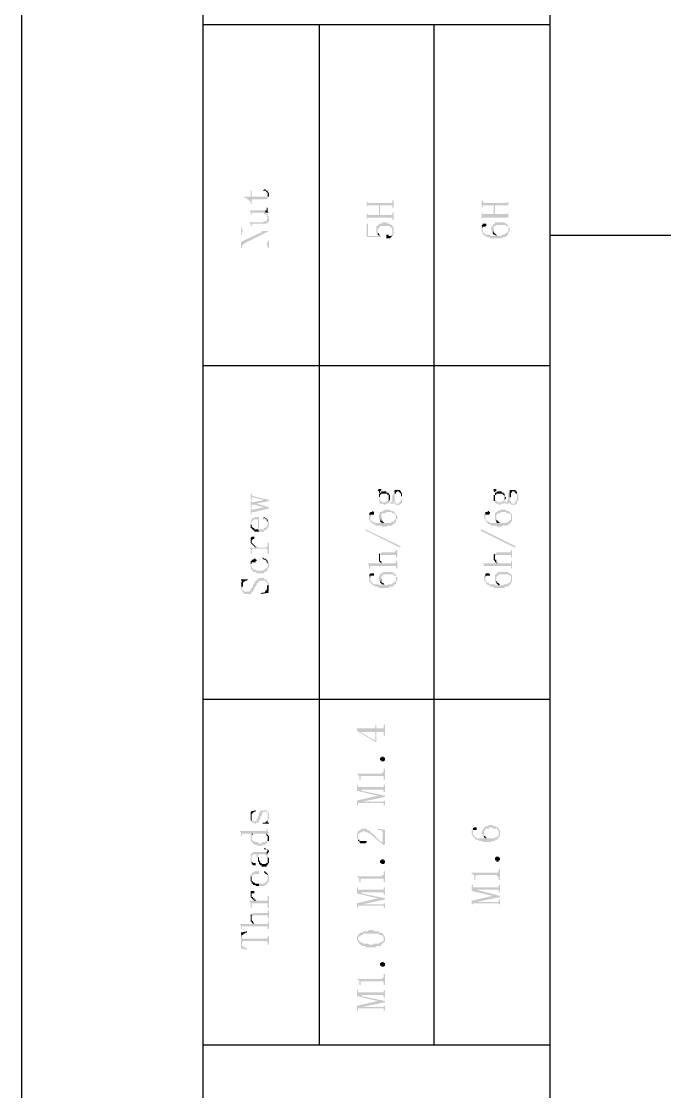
# Model space of a CAD drawing. Header units: inches. Extents: x 3613 to 8393, y -2205 to -794.
# Drawn here: x 6219.93 to 6243.69, y -1379.41 to -1339.89 of the extents above; entities that cross this region are included whole.
import ezdxf

# ---------------------------------------------------------------- set-up
doc = ezdxf.new("R2010")
doc.units = ezdxf.units.IN
doc.header["$MEASUREMENT"] = 0

msp = doc.modelspace()

# ---------------------------------------------------------------- hatches: boundary and pattern name
at = {"transparency": 33554559}
for points in [[(6228.173, -1346.37), (6228.173, -1346.415), (6228.264, -1346.415), (6228.264, -1346.46), (6228.309, -1346.46), (6228.354, -1346.506), (6228.354, -1346.506), (6228.399, -1346.551), (6228.399, -1346.641), (6228.444, -1346.641), (6228.444, -1346.46), (6228.986, -1346.46), (6229.031, -1346.415), (6229.031, -1346.28), (6229.031, -1346.325), (6229.031, -1346.325), (6228.986, -1346.37), (6228.444, -1346.37), (6228.444, -1346.144), (6228.399, -1346.144), (6228.399, -1346.37)], [(6228.85, -1346.144), (6228.941, -1346.144), (6228.986, -1346.19), (6228.986, -1346.19), (6229.031, -1346.235), (6229.031, -1346.415), (6229.031, -1346.37), (6229.076, -1346.37), (6229.076, -1346.28), (6229.076, -1346.235), (6229.031, -1346.19), (6229.031, -1346.144), (6228.986, -1346.144), (6228.941, -1346.099), (6228.896, -1346.099)], [(6228.941, -1346.867), (6228.941, -1346.957), (6229.076, -1346.957), (6229.031, -1346.912), (6229.031, -1346.867), (6229.031, -1346.776), (6228.986, -1346.776), (6228.986, -1346.821), (6228.986, -1346.867), (6228.986, -1346.867)], [(6232.687, -1346.506), (6232.687, -1346.776), (6232.687, -1346.731), (6232.687, -1346.731), (6232.732, -1346.686), (6233.138, -1346.686), (6233.138, -1347.047), (6233.183, -1346.686), (6233.634, -1346.686), (6233.634, -1346.731), (6233.634, -1346.776), (6233.68, -1346.776), (6233.68, -1346.506), (6233.634, -1346.506), (6233.634, -1346.551), (6233.634, -1346.596), (6232.732, -1346.596), (6232.687, -1346.551)], [(6232.687, -1346.957), (6232.687, -1347.228), (6232.687, -1347.183), (6232.687, -1347.183), (6232.732, -1347.137), (6233.634, -1347.137), (6233.634, -1347.228), (6233.68, -1347.228), (6233.68, -1346.957), (6233.634, -1346.957), (6233.634, -1347.002), (6233.634, -1347.047), (6233.183, -1347.047), (6233.183, -1346.686), (6233.138, -1347.047), (6232.732, -1347.047), (6232.732, -1347.002), (6232.687, -1347.002), (6232.687, -1346.957)], [(6236.929, -1346.506), (6236.929, -1346.776), (6236.974, -1346.776), (6236.974, -1346.686), (6237.38, -1346.686), (6237.38, -1347.002), (6237.426, -1346.686), (6237.922, -1346.686), (6237.922, -1346.776), (6237.922, -1346.506), (6237.922, -1346.551), (6237.877, -1346.551), (6237.877, -1346.596), (6237.019, -1346.596), (6236.974, -1346.551), (6236.974, -1346.506), (6236.974, -1346.506)], [(6236.929, -1346.957), (6236.929, -1347.183), (6236.974, -1347.183), (6236.974, -1347.137), (6237.922, -1347.137), (6237.922, -1347.183), (6237.922, -1346.957), (6237.922, -1346.957), (6237.877, -1347.002), (6237.426, -1347.002), (6237.426, -1346.686), (6237.38, -1347.002), (6236.974, -1347.002), (6236.974, -1346.957), (6236.974, -1346.957)], [(6228.354, -1346.867), (6228.354, -1346.912), (6228.399, -1346.912), (6228.399, -1346.957), (6228.399, -1347.047), (6228.444, -1347.047), (6228.444, -1347.002), (6228.444, -1346.957), (6228.896, -1346.957), (6228.896, -1347.002), (6228.941, -1347.002), (6228.986, -1347.047), (6228.986, -1347.092), (6228.986, -1347.092), (6229.031, -1347.137), (6229.031, -1347.183), (6229.031, -1347.002), (6228.986, -1347.002), (6228.941, -1346.957), (6228.941, -1346.867)], [(6228.354, -1347.318), (6228.354, -1347.318), (6228.399, -1347.363), (6228.399, -1347.408), (6228.399, -1347.453), (6228.444, -1347.453), (6228.444, -1347.408), (6228.444, -1347.408), (6228.489, -1347.363), (6228.986, -1347.363), (6229.031, -1347.318), (6229.031, -1347.318), (6229.076, -1347.273), (6229.076, -1347.183), (6229.076, -1347.092), (6229.031, -1347.092), (6229.031, -1347.047), (6229.031, -1347.002), (6229.031, -1347.183), (6229.031, -1347.183), (6228.986, -1347.228), (6228.986, -1347.273), (6228.896, -1347.273), (6228.85, -1347.318)], [(6228.038, -1347.498), (6228.038, -1347.769), (6228.083, -1347.769), (6228.083, -1347.679), (6228.083, -1347.679), (6228.128, -1347.634), (6228.805, -1347.634), (6228.805, -1347.679), (6229.076, -1347.634), (6228.128, -1347.634), (6228.083, -1347.589), (6228.083, -1347.498)], [(6232.687, -1347.363), (6232.687, -1347.859), (6233.228, -1347.859), (6233.228, -1347.814), (6233.183, -1347.814), (6233.183, -1347.769), (6233.138, -1347.814), (6232.732, -1347.814), (6232.732, -1347.363)], [(6233.048, -1347.589), (6233.048, -1347.634), (6233.048, -1347.724), (6233.048, -1347.724), (6233.093, -1347.769), (6233.093, -1347.589), (6233.093, -1347.544), (6233.138, -1347.544), (6233.138, -1347.498), (6233.183, -1347.498), (6233.183, -1347.453), (6233.544, -1347.453), (6233.544, -1347.498), (6233.589, -1347.498), (6233.634, -1347.544), (6233.634, -1347.589), (6233.634, -1347.769), (6233.68, -1347.769), (6233.68, -1347.679), (6233.68, -1347.589), (6233.68, -1347.498), (6233.68, -1347.498), (6233.634, -1347.453), (6233.634, -1347.408), (6233.589, -1347.408), (6233.544, -1347.363), (6233.454, -1347.363), (6233.409, -1347.318), (6233.273, -1347.318), (6233.228, -1347.363), (6233.138, -1347.363), (6233.138, -1347.408), (6233.093, -1347.408), (6233.093, -1347.453), (6233.048, -1347.453), (6233.048, -1347.544), (6233.048, -1347.544)], [(6236.929, -1347.408), (6236.974, -1347.544), (6236.974, -1347.498), (6236.974, -1347.498), (6237.019, -1347.453), (6237.019, -1347.453), (6237.064, -1347.498), (6237.064, -1347.453), (6237.11, -1347.453), (6237.11, -1347.408), (6237.11, -1347.363), (6236.974, -1347.363), (6236.974, -1347.408)], [(6236.929, -1347.544), (6236.929, -1347.634), (6236.929, -1347.679), (6236.974, -1347.679), (6236.974, -1347.769), (6237.019, -1347.769), (6237.064, -1347.814), (6237.11, -1347.814), (6237.11, -1347.859), (6237.2, -1347.859), (6237.245, -1347.905), (6237.696, -1347.905), (6237.696, -1347.859), (6237.832, -1347.859), (6237.832, -1347.814), (6237.877, -1347.814), (6237.877, -1347.769), (6237.922, -1347.769), (6237.922, -1347.589), (6237.922, -1347.634), (6237.922, -1347.634), (6237.877, -1347.679), (6237.877, -1347.679), (6237.832, -1347.724), (6237.787, -1347.724), (6237.787, -1347.769), (6237.696, -1347.769), (6237.651, -1347.814), (6237.516, -1347.814), (6237.516, -1347.769), (6237.471, -1347.769), (6237.471, -1347.814), (6237.245, -1347.814), (6237.245, -1347.769), (6237.064, -1347.769), (6237.064, -1347.724), (6237.019, -1347.724), (6237.019, -1347.679), (6236.974, -1347.679), (6236.974, -1347.589), (6236.974, -1347.544), (6236.929, -1347.408), (6236.929, -1347.498), (6236.929, -1347.498)], [(6237.29, -1347.589), (6237.29, -1347.634), (6237.29, -1347.634), (6237.335, -1347.679), (6237.335, -1347.724), (6237.335, -1347.724), (6237.38, -1347.589), (6237.38, -1347.544), (6237.38, -1347.453), (6237.471, -1347.453), (6237.471, -1347.408), (6237.832, -1347.408), (6237.832, -1347.453), (6237.877, -1347.453), (6237.922, -1347.498), (6237.922, -1347.544), (6237.922, -1347.724), (6237.922, -1347.679), (6237.967, -1347.634), (6237.967, -1347.589), (6237.967, -1347.498), (6237.922, -1347.498), (6237.922, -1347.453), (6237.922, -1347.453), (6237.877, -1347.408), (6237.877, -1347.363), (6237.832, -1347.363), (6237.787, -1347.318), (6237.426, -1347.318), (6237.426, -1347.363), (6237.38, -1347.363), (6237.335, -1347.408), (6237.335, -1347.453), (6237.29, -1347.498), (6237.29, -1347.544)], [(6237.335, -1347.724), (6237.38, -1347.769), (6237.426, -1347.769), (6237.471, -1347.814), (6237.471, -1347.769), (6237.471, -1347.769), (6237.426, -1347.724), (6237.426, -1347.724), (6237.38, -1347.679), (6237.38, -1347.589), (6237.38, -1347.589)], [(6228.038, -1348.04), (6228.038, -1348.266), (6228.083, -1348.266), (6228.083, -1348.175), (6228.083, -1348.175), (6228.128, -1348.13), (6228.173, -1348.085), (6229.076, -1347.634), (6228.805, -1347.679)], [(6228.128, -1348.13), (6228.986, -1348.13), (6229.031, -1348.175), (6229.031, -1348.266), (6229.076, -1348.266), (6229.076, -1347.995), (6229.031, -1347.995), (6229.031, -1348.085), (6228.986, -1348.085), (6228.986, -1348.13), (6228.173, -1348.13), (6228.173, -1348.085)], [(6233.093, -1347.769), (6233.093, -1347.769), (6233.138, -1347.814), (6233.138, -1347.814), (6233.183, -1347.769), (6233.138, -1347.769), (6233.138, -1347.724), (6233.093, -1347.724), (6233.093, -1347.634), (6233.093, -1347.634)], [(6233.409, -1347.859), (6233.409, -1347.905), (6233.544, -1347.905), (6233.589, -1347.859), (6233.589, -1347.859), (6233.634, -1347.814), (6233.634, -1347.634), (6233.634, -1347.679), (6233.634, -1347.769), (6233.634, -1347.769), (6233.589, -1347.814), (6233.499, -1347.814), (6233.499, -1347.769), (6233.409, -1347.769), (6233.409, -1347.814)], [(6228.399, -1357.337), (6228.399, -1357.563), (6228.444, -1357.563), (6228.444, -1357.518), (6228.444, -1357.473), (6228.489, -1357.473), (6228.896, -1357.563), (6228.896, -1357.563), (6229.076, -1357.608), (6229.076, -1357.563), (6228.489, -1357.428), (6228.489, -1357.428), (6228.444, -1357.382), (6228.444, -1357.337)], [(6233.093, -1357.202), (6233.093, -1357.202), (6233.138, -1357.247), (6233.138, -1357.292), (6233.183, -1357.337), (6233.183, -1357.247), (6233.183, -1357.247), (6233.228, -1357.202), (6233.228, -1357.157), (6233.138, -1357.157)], [(6233.138, -1357.608), (6233.183, -1357.653), (6233.183, -1357.698), (6233.273, -1357.698), (6233.318, -1357.743), (6233.364, -1357.743), (6233.409, -1357.698), (6233.454, -1357.698), (6233.499, -1357.653), (6233.544, -1357.653), (6233.544, -1357.698), (6233.68, -1357.698), (6233.68, -1357.653), (6233.725, -1357.653), (6233.725, -1357.698), (6233.725, -1357.698), (6233.77, -1357.743), (6233.815, -1357.743), (6233.86, -1357.789), (6233.86, -1357.743), (6233.905, -1357.743), (6233.95, -1357.698), (6233.95, -1357.698), (6233.995, -1357.653), (6233.995, -1357.608), (6233.995, -1357.473), (6233.995, -1357.428), (6233.995, -1357.337), (6233.995, -1357.292), (6233.995, -1357.473), (6233.995, -1357.518), (6233.95, -1357.563), (6233.95, -1357.608), (6233.95, -1357.608), (6233.905, -1357.653), (6233.905, -1357.653), (6233.86, -1357.698), (6233.77, -1357.698), (6233.77, -1357.653), (6233.725, -1357.653), (6233.725, -1357.608), (6233.725, -1357.202), (6233.68, -1357.247), (6233.68, -1357.337), (6233.68, -1357.382), (6233.634, -1357.382), (6233.634, -1357.473), (6233.634, -1357.518), (6233.634, -1357.608), (6233.634, -1357.653), (6233.544, -1357.653), (6233.544, -1357.608), (6233.499, -1357.608), (6233.499, -1357.473), (6233.499, -1357.518), (6233.499, -1357.563), (6233.499, -1357.563), (6233.454, -1357.608), (6233.409, -1357.608), (6233.409, -1357.653), (6233.273, -1357.653), (6233.228, -1357.608), (6233.183, -1357.608), (6233.183, -1357.563), (6233.183, -1357.563), (6233.138, -1357.518), (6233.138, -1357.473)], [(6233.138, -1357.473), (6233.138, -1357.518), (6233.138, -1357.608), (6233.138, -1357.473), (6233.138, -1357.473), (6233.183, -1357.428), (6233.183, -1357.382), (6233.183, -1357.382), (6233.228, -1357.337), (6233.454, -1357.337), (6233.454, -1357.382), (6233.499, -1357.382), (6233.499, -1357.473), (6233.499, -1357.608), (6233.544, -1357.563), (6233.544, -1357.473), (6233.544, -1357.382), (6233.544, -1357.382), (6233.499, -1357.337), (6233.499, -1357.292), (6233.409, -1357.292), (6233.409, -1357.247), (6233.228, -1357.247), (6233.228, -1357.292), (6233.183, -1357.292), (6233.183, -1357.247), (6233.183, -1357.337), (6233.138, -1357.337), (6233.138, -1357.382)], [(6233.725, -1357.202), (6233.725, -1357.608), (6233.725, -1357.563), (6233.725, -1357.473), (6233.725, -1357.428), (6233.725, -1357.337), (6233.77, -1357.337), (6233.77, -1357.292), (6233.77, -1357.292), (6233.815, -1357.247), (6233.86, -1357.247), (6233.905, -1357.292), (6233.905, -1357.292), (6233.95, -1357.337), (6233.95, -1357.428), (6233.995, -1357.428), (6233.995, -1357.473), (6233.995, -1357.292), (6233.95, -1357.292), (6233.95, -1357.247), (6233.95, -1357.247), (6233.905, -1357.202)], [(6237.38, -1357.202), (6237.38, -1357.247), (6237.38, -1357.247), (6237.426, -1357.292), (6237.426, -1357.337), (6237.426, -1357.247), (6237.471, -1357.247), (6237.471, -1357.202), (6237.471, -1357.157), (6237.38, -1357.157)], [(6237.38, -1357.473), (6237.38, -1357.518), (6237.38, -1357.608), (6237.426, -1357.608), (6237.426, -1357.473), (6237.426, -1357.382), (6237.471, -1357.382), (6237.471, -1357.337), (6237.696, -1357.337), (6237.741, -1357.382), (6237.741, -1357.382), (6237.787, -1357.428), (6237.787, -1357.473), (6237.787, -1357.608), (6237.787, -1357.563), (6237.787, -1357.563), (6237.832, -1357.518), (6237.832, -1357.473), (6237.832, -1357.473), (6237.787, -1357.428), (6237.787, -1357.382), (6237.787, -1357.337), (6237.741, -1357.337), (6237.741, -1357.292), (6237.696, -1357.292), (6237.651, -1357.247), (6237.516, -1357.247), (6237.471, -1357.292), (6237.426, -1357.292), (6237.426, -1357.247), (6237.426, -1357.337), (6237.426, -1357.382), (6237.38, -1357.382)], [(6237.426, -1357.608), (6237.426, -1357.653), (6237.426, -1357.653), (6237.471, -1357.698), (6237.561, -1357.698), (6237.561, -1357.743), (6237.651, -1357.743), (6237.651, -1357.698), (6237.741, -1357.698), (6237.741, -1357.653), (6237.787, -1357.653), (6237.787, -1357.698), (6237.922, -1357.698), (6237.967, -1357.653), (6237.967, -1357.698), (6238.012, -1357.698), (6238.012, -1357.743), (6238.102, -1357.743), (6238.102, -1357.789), (6238.148, -1357.743), (6238.193, -1357.743), (6238.193, -1357.698), (6238.238, -1357.698), (6238.238, -1357.653), (6238.238, -1357.608), (6238.283, -1357.608), (6238.283, -1357.473), (6238.283, -1357.428), (6238.283, -1357.337), (6238.238, -1357.337), (6238.238, -1357.292), (6238.238, -1357.473), (6238.238, -1357.563), (6238.238, -1357.563), (6238.193, -1357.608), (6238.193, -1357.653), (6238.148, -1357.653), (6238.148, -1357.698), (6238.057, -1357.698), (6238.012, -1357.653), (6238.012, -1357.608), (6237.967, -1357.608), (6237.967, -1357.202), (6237.967, -1357.247), (6237.967, -1357.247), (6237.922, -1357.292), (6237.922, -1357.337), (6237.922, -1357.382), (6237.922, -1357.473), (6237.922, -1357.518), (6237.922, -1357.518), (6237.877, -1357.563), (6237.877, -1357.608), (6237.877, -1357.653), (6237.832, -1357.653), (6237.787, -1357.608), (6237.787, -1357.473), (6237.787, -1357.518), (6237.787, -1357.518), (6237.741, -1357.563), (6237.741, -1357.608), (6237.696, -1357.608), (6237.651, -1357.653), (6237.516, -1357.653), (6237.516, -1357.608), (6237.471, -1357.608), (6237.426, -1357.563), (6237.426, -1357.473)], [(6237.967, -1357.202), (6237.967, -1357.608), (6237.967, -1357.563), (6237.967, -1357.473), (6238.012, -1357.473), (6238.012, -1357.428), (6238.012, -1357.337), (6238.012, -1357.292), (6238.057, -1357.292), (6238.057, -1357.247), (6238.148, -1357.247), (6238.148, -1357.292), (6238.193, -1357.292), (6238.193, -1357.337), (6238.238, -1357.337), (6238.238, -1357.428), (6238.238, -1357.473), (6238.238, -1357.292), (6238.238, -1357.247), (6238.193, -1357.247), (6238.193, -1357.202), (6238.012, -1357.202)], [(6228.399, -1357.608), (6228.399, -1357.834), (6228.444, -1357.834), (6228.444, -1357.789), (6228.444, -1357.743), (6228.534, -1357.743), (6228.625, -1357.698), (6229.076, -1357.608), (6228.896, -1357.563), (6228.489, -1357.653), (6228.444, -1357.653), (6228.444, -1357.608), (6228.444, -1357.608)], [(6228.399, -1357.879), (6228.399, -1358.105), (6228.444, -1358.105), (6228.444, -1358.059), (6228.444, -1358.014), (6228.534, -1358.014), (6229.076, -1357.879), (6228.896, -1357.834), (6228.489, -1357.924), (6228.444, -1357.924), (6228.444, -1357.879), (6228.444, -1357.879)], [(6228.534, -1357.743), (6228.896, -1357.834), (6228.896, -1357.834), (6229.076, -1357.879), (6229.076, -1357.834), (6228.625, -1357.698)], [(6228.399, -1358.33), (6228.399, -1358.466), (6228.399, -1358.42), (6228.444, -1358.42), (6228.444, -1358.375), (6228.444, -1358.33), (6228.489, -1358.33), (6228.534, -1358.285), (6228.67, -1358.285), (6228.67, -1358.646), (6228.715, -1358.736), (6228.896, -1358.736), (6228.896, -1358.691), (6228.941, -1358.691), (6228.986, -1358.646), (6228.986, -1358.646), (6229.031, -1358.601), (6229.031, -1358.556), (6229.076, -1358.556), (6229.076, -1358.466), (6229.076, -1358.42), (6229.076, -1358.375), (6229.031, -1358.33), (6229.031, -1358.285), (6229.031, -1358.42), (6229.031, -1358.511), (6228.986, -1358.511), (6228.986, -1358.556), (6228.986, -1358.556), (6228.941, -1358.601), (6228.896, -1358.601), (6228.896, -1358.646), (6228.715, -1358.646), (6228.715, -1358.195), (6228.534, -1358.195), (6228.534, -1358.24), (6228.444, -1358.24), (6228.444, -1358.285), (6228.444, -1358.285)], [(6228.85, -1358.24), (6228.941, -1358.24), (6228.941, -1358.285), (6228.986, -1358.285), (6228.986, -1358.33), (6228.986, -1358.33), (6229.031, -1358.375), (6229.031, -1358.42), (6229.031, -1358.285), (6228.986, -1358.285), (6228.986, -1358.24), (6228.941, -1358.24), (6228.896, -1358.195), (6228.896, -1358.195)], [(6232.777, -1358.059), (6232.822, -1358.195), (6232.822, -1358.15), (6232.822, -1358.105), (6232.957, -1358.105), (6232.957, -1358.059), (6232.957, -1358.014), (6232.957, -1358.014), (6232.912, -1357.969), (6232.912, -1357.969), (6232.867, -1358.014), (6232.822, -1358.014)], [(6232.777, -1358.15), (6232.777, -1358.24), (6232.777, -1358.285), (6232.777, -1358.285), (6232.822, -1358.33), (6232.822, -1358.375), (6232.867, -1358.375), (6232.867, -1358.42), (6232.912, -1358.42), (6232.912, -1358.466), (6233.003, -1358.466), (6233.003, -1358.511), (6233.228, -1358.511), (6233.273, -1358.556), (6233.409, -1358.556), (6233.454, -1358.511), (6233.634, -1358.511), (6233.634, -1358.466), (6233.68, -1358.466), (6233.725, -1358.42), (6233.725, -1358.42), (6233.77, -1358.375), (6233.77, -1358.195), (6233.77, -1358.24), (6233.77, -1358.285), (6233.725, -1358.285), (6233.725, -1358.33), (6233.68, -1358.33), (6233.68, -1358.375), (6233.589, -1358.375), (6233.589, -1358.42), (6233.364, -1358.42), (6233.318, -1358.375), (6233.318, -1358.42), (6233.003, -1358.42), (6232.957, -1358.375), (6232.912, -1358.375), (6232.867, -1358.33), (6232.867, -1358.33), (6232.822, -1358.285), (6232.822, -1358.195), (6232.822, -1358.195), (6232.777, -1358.059)], [(6233.138, -1358.195), (6233.138, -1358.285), (6233.183, -1358.285), (6233.183, -1358.33), (6233.183, -1358.375), (6233.228, -1358.195), (6233.228, -1358.105), (6233.228, -1358.105), (6233.273, -1358.059), (6233.364, -1358.059), (6233.409, -1358.014), (6233.589, -1358.014), (6233.634, -1358.059), (6233.725, -1358.059), (6233.725, -1358.105), (6233.77, -1358.105), (6233.77, -1358.195), (6233.77, -1358.375), (6233.77, -1358.285), (6233.815, -1358.285), (6233.815, -1358.195), (6233.815, -1358.15), (6233.815, -1358.15), (6233.77, -1358.105), (6233.77, -1358.059), (6233.725, -1358.059), (6233.725, -1358.014), (6233.68, -1358.014), (6233.68, -1357.969), (6233.589, -1357.969), (6233.544, -1357.924), (6233.364, -1357.924), (6233.318, -1357.969), (6233.273, -1357.969), (6233.228, -1358.014), (6233.183, -1358.014), (6233.183, -1358.059), (6233.183, -1358.059), (6233.138, -1358.105), (6233.138, -1358.15), (6233.138, -1358.15)], [(6233.183, -1358.375), (6233.228, -1358.375), (6233.228, -1358.42), (6233.318, -1358.42), (6233.318, -1358.375), (6233.273, -1358.375), (6233.273, -1358.33), (6233.228, -1358.33), (6233.228, -1358.24), (6233.228, -1358.195)], [(6237.019, -1358.15), (6237.019, -1358.24), (6237.019, -1358.24), (6237.064, -1358.285), (6237.064, -1358.33), (6237.11, -1358.33), (6237.11, -1358.375), (6237.11, -1358.375), (6237.155, -1358.42), (6237.155, -1358.42), (6237.2, -1358.466), (6237.245, -1358.466), (6237.29, -1358.511), (6237.471, -1358.511), (6237.516, -1358.556), (6237.651, -1358.556), (6237.696, -1358.511), (6237.877, -1358.511), (6237.922, -1358.466), (6237.967, -1358.466), (6237.967, -1358.42), (6238.012, -1358.42), (6238.012, -1358.375), (6238.012, -1358.195), (6238.012, -1358.24), (6238.012, -1358.285), (6238.012, -1358.285), (6237.967, -1358.33), (6237.967, -1358.33), (6237.922, -1358.375), (6237.877, -1358.375), (6237.832, -1358.42), (6237.606, -1358.42), (6237.606, -1358.375), (6237.561, -1358.42), (6237.245, -1358.42), (6237.245, -1358.375), (6237.155, -1358.375), (6237.155, -1358.33), (6237.11, -1358.33), (6237.11, -1358.285), (6237.064, -1358.285), (6237.064, -1358.195), (6237.064, -1358.059), (6237.064, -1358.059), (6237.019, -1358.105)], [(6237.064, -1358.059), (6237.064, -1358.195), (6237.064, -1358.15), (6237.064, -1358.105), (6237.2, -1358.105), (6237.245, -1358.059), (6237.245, -1358.014), (6237.2, -1358.014), (6237.2, -1357.969), (6237.155, -1357.969), (6237.155, -1358.014), (6237.064, -1358.014)], [(6237.426, -1358.195), (6237.426, -1358.285), (6237.426, -1358.33), (6237.471, -1358.33), (6237.471, -1358.375), (6237.471, -1358.195), (6237.471, -1358.105), (6237.516, -1358.105), (6237.516, -1358.059), (6237.606, -1358.059), (6237.651, -1358.014), (6237.832, -1358.014), (6237.877, -1358.059), (6237.967, -1358.059), (6238.012, -1358.105), (6238.012, -1358.195), (6238.012, -1358.375), (6238.057, -1358.33), (6238.057, -1358.285), (6238.057, -1358.195), (6238.057, -1358.15), (6238.057, -1358.105), (6238.057, -1358.105), (6238.012, -1358.059), (6238.012, -1358.059), (6237.967, -1358.014), (6237.967, -1358.014), (6237.922, -1357.969), (6237.832, -1357.969), (6237.832, -1357.924), (6237.606, -1357.924), (6237.606, -1357.969), (6237.516, -1357.969), (6237.516, -1358.014), (6237.471, -1358.014), (6237.426, -1358.059), (6237.426, -1358.15), (6237.426, -1358.15)], [(6237.471, -1358.375), (6237.471, -1358.375), (6237.516, -1358.42), (6237.561, -1358.42), (6237.606, -1358.375), (6237.561, -1358.375), (6237.516, -1358.33), (6237.516, -1358.33), (6237.471, -1358.285), (6237.471, -1358.24), (6237.471, -1358.195)], [(6228.399, -1358.466), (6228.399, -1358.556), (6228.399, -1358.601), (6228.444, -1358.601), (6228.444, -1358.646), (6228.489, -1358.646), (6228.489, -1358.691), (6228.534, -1358.691), (6228.534, -1358.736), (6228.715, -1358.736), (6228.67, -1358.646), (6228.534, -1358.646), (6228.534, -1358.601), (6228.489, -1358.601), (6228.444, -1358.556), (6228.444, -1358.466), (6228.399, -1358.466), (6228.399, -1358.33), (6228.399, -1358.375), (6228.399, -1358.42)], [(6233.95, -1359.278), (6233.905, -1359.323), (6232.641, -1358.691), (6232.641, -1358.646)], [(6238.193, -1359.278), (6238.148, -1359.323), (6236.884, -1358.691), (6236.929, -1358.646)], [(6228.399, -1359.052), (6228.399, -1359.097), (6228.399, -1359.143), (6228.444, -1359.188), (6228.444, -1359.052), (6228.444, -1359.052), (6228.489, -1359.007), (6228.534, -1359.007), (6228.534, -1358.962), (6228.534, -1358.917), (6228.444, -1358.917), (6228.399, -1358.962), (6228.399, -1359.007)], [(6228.444, -1359.188), (6228.444, -1359.188), (6228.489, -1359.233), (6228.489, -1359.233), (6228.534, -1359.278), (6228.534, -1359.278), (6228.58, -1359.323), (6228.58, -1359.278), (6228.58, -1359.278), (6228.534, -1359.233), (6228.534, -1359.233), (6228.489, -1359.188), (6228.489, -1359.188), (6228.444, -1359.143), (6228.444, -1359.097), (6228.444, -1359.052)], [(6228.354, -1359.323), (6228.354, -1359.323), (6228.399, -1359.368), (6228.399, -1359.413), (6228.399, -1359.504), (6228.399, -1359.549), (6228.444, -1359.549), (6228.444, -1359.413), (6228.444, -1359.413), (6228.489, -1359.368), (6228.986, -1359.368), (6229.031, -1359.413), (6229.031, -1359.549), (6229.076, -1359.549), (6229.076, -1359.143), (6229.031, -1359.143), (6229.031, -1359.278), (6228.986, -1359.278), (6228.986, -1359.323), (6228.67, -1359.323), (6228.625, -1359.278), (6228.58, -1359.278), (6228.58, -1359.323)], [(6233.183, -1359.549), (6233.183, -1359.684), (6233.183, -1359.639), (6233.183, -1359.594), (6233.77, -1359.594), (6233.77, -1359.684), (6233.815, -1359.684), (6233.815, -1359.413), (6233.77, -1359.413), (6233.77, -1359.458), (6233.725, -1359.458), (6233.725, -1359.504), (6233.228, -1359.504)], [(6237.426, -1359.549), (6237.426, -1359.684), (6237.426, -1359.639), (6237.426, -1359.639), (6237.471, -1359.594), (6238.012, -1359.594), (6238.012, -1359.684), (6238.057, -1359.684), (6238.057, -1359.413), (6238.012, -1359.413), (6238.012, -1359.458), (6238.012, -1359.504), (6237.471, -1359.504), (6237.471, -1359.549)], [(6228.399, -1359.955), (6228.399, -1360.045), (6228.399, -1360.09), (6228.399, -1359.955), (6228.399, -1359.955), (6228.444, -1359.91), (6228.444, -1359.865), (6228.58, -1359.865), (6228.58, -1359.82), (6228.625, -1359.82), (6228.625, -1359.774), (6228.58, -1359.774), (6228.58, -1359.729), (6228.534, -1359.729), (6228.489, -1359.774), (6228.444, -1359.774), (6228.444, -1359.82), (6228.399, -1359.82), (6228.399, -1359.91), (6228.399, -1359.91)], [(6228.399, -1360.09), (6228.444, -1360.135), (6228.444, -1360.181), (6228.489, -1360.181), (6228.489, -1360.226), (6228.58, -1360.226), (6228.625, -1360.271), (6228.896, -1360.271), (6228.896, -1360.226), (6228.941, -1360.226), (6228.986, -1360.181), (6229.031, -1360.181), (6229.031, -1360.135), (6229.031, -1360.09), (6229.076, -1360.045), (6229.076, -1359.955), (6229.076, -1359.865), (6229.031, -1359.865), (6229.031, -1359.82), (6229.031, -1359.955), (6229.031, -1360), (6229.031, -1360.045), (6228.986, -1360.09), (6228.941, -1360.09), (6228.941, -1360.135), (6228.896, -1360.135), (6228.85, -1360.181), (6228.625, -1360.181), (6228.58, -1360.135), (6228.489, -1360.135), (6228.489, -1360.09), (6228.444, -1360.09), (6228.444, -1360.045), (6228.444, -1360), (6228.399, -1359.955)], [(6228.85, -1359.729), (6228.85, -1359.729), (6228.896, -1359.774), (6228.941, -1359.774), (6228.986, -1359.82), (6228.986, -1359.865), (6229.031, -1359.91), (6229.031, -1359.955), (6229.031, -1359.82), (6228.986, -1359.774), (6228.986, -1359.774), (6228.941, -1359.729), (6228.896, -1359.729), (6228.85, -1359.684)], [(6232.732, -1359.91), (6232.732, -1359.955), (6232.777, -1359.955), (6232.777, -1360), (6232.777, -1360.09), (6232.822, -1360.09), (6232.822, -1360.045), (6232.822, -1360), (6233.77, -1360), (6233.77, -1360.09), (6233.815, -1360.09), (6233.815, -1359.82), (6233.77, -1359.82), (6233.77, -1359.865), (6233.77, -1359.865), (6233.725, -1359.91), (6233.273, -1359.91), (6233.228, -1359.865), (6233.228, -1359.91)], [(6233.138, -1359.684), (6233.138, -1359.729), (6233.138, -1359.82), (6233.138, -1359.82), (6233.183, -1359.865), (6233.183, -1359.865), (6233.228, -1359.91), (6233.228, -1359.865), (6233.228, -1359.82), (6233.183, -1359.82), (6233.183, -1359.774), (6233.183, -1359.549), (6233.138, -1359.549), (6233.138, -1359.594), (6233.138, -1359.639)], [(6236.974, -1359.91), (6236.974, -1359.91), (6237.019, -1359.955), (6237.019, -1360), (6237.064, -1360), (6237.064, -1360.09), (6237.064, -1360.045), (6237.064, -1360.045), (6237.11, -1360), (6238.012, -1360), (6238.012, -1360.09), (6238.057, -1360.09), (6238.057, -1359.82), (6238.012, -1359.82), (6238.012, -1359.865), (6238.012, -1359.91), (6237.516, -1359.91), (6237.516, -1359.865), (6237.516, -1359.91)], [(6237.38, -1359.684), (6237.38, -1359.729), (6237.38, -1359.774), (6237.426, -1359.82), (6237.426, -1359.865), (6237.471, -1359.865), (6237.471, -1359.91), (6237.516, -1359.91), (6237.516, -1359.865), (6237.471, -1359.865), (6237.471, -1359.82), (6237.471, -1359.774), (6237.426, -1359.774), (6237.426, -1359.549), (6237.426, -1359.549), (6237.38, -1359.594), (6237.38, -1359.639)], [(6233.138, -1360.451), (6233.138, -1360.542), (6233.138, -1360.542), (6233.183, -1360.587), (6233.183, -1360.632), (6233.183, -1360.632), (6233.228, -1360.451), (6233.228, -1360.406), (6233.228, -1360.361), (6233.273, -1360.361), (6233.318, -1360.316), (6233.68, -1360.316), (6233.68, -1360.361), (6233.725, -1360.361), (6233.77, -1360.406), (6233.77, -1360.632), (6233.77, -1360.587), (6233.77, -1360.587), (6233.815, -1360.542), (6233.815, -1360.451), (6233.815, -1360.406), (6233.77, -1360.406), (6233.77, -1360.316), (6233.725, -1360.316), (6233.725, -1360.271), (6233.68, -1360.271), (6233.634, -1360.226), (6233.273, -1360.226), (6233.273, -1360.271), (6233.228, -1360.271), (6233.183, -1360.316), (6233.183, -1360.361), (6233.138, -1360.361)], [(6237.426, -1360.451), (6237.426, -1360.542), (6237.426, -1360.587), (6237.426, -1360.587), (6237.471, -1360.632), (6237.471, -1360.451), (6237.471, -1360.406), (6237.471, -1360.406), (6237.516, -1360.361), (6237.561, -1360.361), (6237.561, -1360.316), (6237.922, -1360.316), (6237.967, -1360.361), (6238.012, -1360.361), (6238.012, -1360.406), (6238.012, -1360.632), (6238.057, -1360.587), (6238.057, -1360.542), (6238.057, -1360.451), (6238.057, -1360.406), (6238.057, -1360.361), (6238.012, -1360.316), (6238.012, -1360.316), (6237.967, -1360.271), (6237.922, -1360.271), (6237.922, -1360.226), (6237.561, -1360.226), (6237.516, -1360.271), (6237.471, -1360.271), (6237.471, -1360.316), (6237.426, -1360.316), (6237.426, -1360.361)], [(6228.038, -1360.767), (6228.038, -1360.858), (6228.038, -1360.858), (6228.083, -1360.903), (6228.083, -1360.948), (6228.083, -1360.948), (6228.128, -1360.993), (6228.128, -1360.993), (6228.173, -1361.038), (6228.399, -1361.038), (6228.444, -1360.993), (6228.444, -1360.948), (6228.489, -1360.948), (6228.489, -1360.903), (6228.489, -1360.903), (6228.534, -1360.858), (6228.534, -1360.812), (6228.58, -1360.767), (6228.58, -1360.722), (6228.625, -1360.722), (6228.625, -1360.632), (6228.67, -1360.632), (6228.67, -1360.587), (6228.715, -1360.587), (6228.715, -1360.542), (6228.941, -1360.542), (6228.941, -1360.587), (6228.986, -1360.587), (6228.986, -1360.632), (6229.031, -1360.632), (6229.031, -1360.722), (6229.031, -1360.903), (6229.031, -1360.858), (6229.076, -1360.812), (6229.076, -1360.722), (6229.076, -1360.632), (6229.031, -1360.632), (6229.031, -1360.587), (6229.031, -1360.587), (6228.986, -1360.542), (6228.986, -1360.497), (6228.896, -1360.497), (6228.896, -1360.451), (6228.715, -1360.451), (6228.67, -1360.497), (6228.625, -1360.497), (6228.625, -1360.542), (6228.58, -1360.542), (6228.58, -1360.587), (6228.534, -1360.587), (6228.534, -1360.677), (6228.489, -1360.677), (6228.489, -1360.767), (6228.444, -1360.812), (6228.444, -1360.858), (6228.399, -1360.858), (6228.399, -1360.903), (6228.399, -1360.903), (6228.354, -1360.948), (6228.173, -1360.948), (6228.128, -1360.903), (6228.083, -1360.903), (6228.083, -1360.812), (6228.083, -1360.632), (6228.038, -1360.632), (6228.038, -1360.722), (6228.038, -1360.722)], [(6228.038, -1360.497), (6228.038, -1360.542), (6228.083, -1360.542), (6228.083, -1360.722), (6228.083, -1360.632), (6228.128, -1360.632), (6228.128, -1360.587), (6228.173, -1360.587), (6228.219, -1360.542), (6228.264, -1360.542), (6228.309, -1360.497), (6228.264, -1360.497)], [(6232.777, -1360.316), (6232.822, -1360.451), (6232.822, -1360.406), (6232.822, -1360.361), (6232.957, -1360.361), (6232.957, -1360.316), (6232.957, -1360.271), (6232.822, -1360.271), (6232.822, -1360.316)], [(6232.777, -1360.451), (6232.777, -1360.542), (6232.777, -1360.587), (6232.822, -1360.587), (6232.822, -1360.632), (6232.822, -1360.632), (6232.867, -1360.677), (6232.867, -1360.677), (6232.912, -1360.722), (6232.957, -1360.722), (6233.003, -1360.767), (6233.093, -1360.767), (6233.138, -1360.812), (6233.499, -1360.812), (6233.544, -1360.767), (6233.634, -1360.767), (6233.68, -1360.722), (6233.68, -1360.722), (6233.725, -1360.677), (6233.77, -1360.677), (6233.77, -1360.497), (6233.77, -1360.542), (6233.77, -1360.542), (6233.725, -1360.587), (6233.725, -1360.587), (6233.68, -1360.632), (6233.634, -1360.632), (6233.634, -1360.677), (6233.499, -1360.677), (6233.454, -1360.722), (6233.364, -1360.722), (6233.364, -1360.677), (6233.318, -1360.677), (6233.318, -1360.722), (6233.183, -1360.722), (6233.138, -1360.677), (6232.957, -1360.677), (6232.912, -1360.632), (6232.867, -1360.632), (6232.867, -1360.587), (6232.822, -1360.542), (6232.822, -1360.497), (6232.822, -1360.451), (6232.777, -1360.316), (6232.777, -1360.361), (6232.777, -1360.406)], [(6233.183, -1360.632), (6233.228, -1360.632), (6233.228, -1360.677), (6233.273, -1360.677), (6233.318, -1360.722), (6233.318, -1360.632), (6233.273, -1360.632), (6233.228, -1360.587), (6233.228, -1360.542), (6233.228, -1360.451)], [(6237.019, -1360.451), (6237.019, -1360.542), (6237.064, -1360.542), (6237.064, -1360.587), (6237.064, -1360.587), (6237.11, -1360.632), (6237.11, -1360.677), (6237.155, -1360.677), (6237.155, -1360.722), (6237.245, -1360.722), (6237.245, -1360.767), (6237.38, -1360.767), (6237.38, -1360.812), (6237.787, -1360.812), (6237.787, -1360.767), (6237.922, -1360.767), (6237.922, -1360.722), (6237.967, -1360.722), (6237.967, -1360.677), (6238.012, -1360.677), (6238.012, -1360.497), (6238.012, -1360.542), (6238.012, -1360.587), (6237.967, -1360.587), (6237.967, -1360.632), (6237.922, -1360.632), (6237.877, -1360.677), (6237.741, -1360.677), (6237.741, -1360.722), (6237.651, -1360.722), (6237.606, -1360.677), (6237.606, -1360.677), (6237.561, -1360.722), (6237.426, -1360.722), (6237.426, -1360.677), (6237.2, -1360.677), (6237.2, -1360.632), (6237.155, -1360.632), (6237.11, -1360.587), (6237.11, -1360.542), (6237.064, -1360.542), (6237.064, -1360.497), (6237.064, -1360.316), (6237.064, -1360.361), (6237.019, -1360.361), (6237.019, -1360.406)], [(6237.064, -1360.316), (6237.064, -1360.451), (6237.064, -1360.406), (6237.064, -1360.406), (6237.11, -1360.361), (6237.245, -1360.361), (6237.245, -1360.316), (6237.245, -1360.316), (6237.2, -1360.271), (6237.11, -1360.271)], [(6237.471, -1360.632), (6237.471, -1360.632), (6237.516, -1360.677), (6237.516, -1360.677), (6237.561, -1360.722), (6237.606, -1360.677), (6237.561, -1360.632), (6237.516, -1360.632), (6237.516, -1360.587), (6237.516, -1360.587), (6237.471, -1360.542), (6237.471, -1360.451)], [(6228.76, -1361.038), (6228.76, -1361.038), (6229.076, -1360.993), (6229.076, -1360.993), (6229.031, -1360.948), (6229.031, -1360.812), (6229.031, -1360.858), (6228.986, -1360.858), (6228.986, -1360.903), (6228.941, -1360.903), (6228.941, -1360.948), (6228.941, -1360.948), (6228.896, -1360.993), (6228.805, -1360.993)], [(6232.326, -1366.003), (6232.326, -1366.093), (6233.003, -1366.499), (6233.048, -1366.499), (6233.048, -1366.138), (6233.318, -1366.138), (6233.318, -1366.273), (6233.364, -1366.273), (6233.364, -1365.867), (6233.318, -1365.867), (6233.318, -1365.957), (6233.318, -1366.003), (6233.048, -1366.003), (6233.048, -1365.867), (6233.003, -1365.867), (6233.003, -1366.454), (6232.461, -1366.138), (6232.461, -1366.138)], [(6232.326, -1366.003), (6232.461, -1366.138), (6233.003, -1366.138), (6233.003, -1366.454), (6233.003, -1366.003)], [(6233.364, -1367.131), (6233.364, -1367.176), (6233.364, -1367.176), (6233.318, -1367.221), (6233.228, -1367.221), (6233.228, -1367.176), (6233.183, -1367.176), (6233.183, -1367.131), (6233.183, -1367.086), (6233.228, -1367.086), (6233.228, -1367.041), (6233.318, -1367.041), (6233.318, -1367.086), (6233.364, -1367.086), (6233.364, -1367.131)], [(6232.326, -1367.673), (6232.326, -1367.673), (6232.371, -1367.718), (6232.371, -1367.718), (6232.416, -1367.763), (6232.416, -1367.808), (6232.416, -1367.898), (6232.461, -1367.898), (6232.461, -1367.763), (6233.318, -1367.763), (6233.318, -1367.808), (6233.318, -1367.898), (6233.364, -1367.898), (6233.364, -1367.492), (6233.318, -1367.492), (6233.318, -1367.582), (6233.318, -1367.627), (6233.273, -1367.627), (6233.228, -1367.673)], [(6232.326, -1368.079), (6232.326, -1368.304), (6233.093, -1368.485), (6233.093, -1368.485), (6233.364, -1368.53), (6233.364, -1368.485), (6232.506, -1368.304), (6232.506, -1368.259), (6232.416, -1368.169), (6232.371, -1368.169), (6232.371, -1368.079)], [(6232.416, -1368.169), (6232.506, -1368.259), (6233.273, -1368.259), (6233.318, -1368.304), (6233.318, -1368.35), (6233.364, -1368.35), (6233.364, -1368.079), (6233.318, -1368.079), (6233.318, -1368.124), (6233.318, -1368.169), (6233.273, -1368.169)], [(6232.326, -1368.665), (6232.326, -1368.846), (6232.371, -1368.846), (6232.371, -1368.801), (6232.371, -1368.756), (6232.416, -1368.756), (6232.506, -1368.711), (6233.364, -1368.53), (6233.093, -1368.485)], [(6232.416, -1368.756), (6233.318, -1368.756), (6233.318, -1368.846), (6233.364, -1368.846), (6233.364, -1368.665), (6233.318, -1368.665), (6233.318, -1368.711), (6232.506, -1368.711)], [(6228.399, -1369.072), (6228.399, -1369.117), (6228.444, -1369.433), (6228.444, -1369.252), (6228.444, -1369.207), (6228.444, -1369.162), (6228.489, -1369.117), (6228.489, -1369.117), (6228.534, -1369.072), (6228.58, -1369.072), (6228.58, -1369.026)], [(6228.399, -1369.252), (6228.399, -1369.342), (6228.399, -1369.388), (6228.444, -1369.433), (6228.399, -1369.117), (6228.399, -1369.162)], [(6228.444, -1369.433), (6228.444, -1369.478), (6228.534, -1369.478), (6228.534, -1369.523), (6228.58, -1369.523), (6228.625, -1369.478), (6228.67, -1369.478), (6228.715, -1369.433), (6228.715, -1369.388), (6228.715, -1369.388), (6228.76, -1369.342), (6228.76, -1369.297), (6228.76, -1369.252), (6228.805, -1369.252), (6228.805, -1369.162), (6228.805, -1369.162), (6228.85, -1369.117), (6228.85, -1369.072), (6228.986, -1369.072), (6228.986, -1369.117), (6229.031, -1369.117), (6229.031, -1369.162), (6229.031, -1369.433), (6229.031, -1369.388), (6229.076, -1369.342), (6229.076, -1369.252), (6229.076, -1369.117), (6229.031, -1369.117), (6229.031, -1369.072), (6229.031, -1369.072), (6228.986, -1369.026), (6228.805, -1369.026), (6228.76, -1369.072), (6228.76, -1369.072), (6228.715, -1369.117), (6228.715, -1369.162), (6228.715, -1369.207), (6228.67, -1369.252), (6228.67, -1369.297), (6228.67, -1369.342), (6228.625, -1369.342), (6228.625, -1369.433), (6228.489, -1369.433), (6228.444, -1369.388), (6228.444, -1369.342), (6228.444, -1369.252)], [(6228.85, -1369.478), (6228.85, -1369.523), (6229.076, -1369.523), (6229.076, -1369.478), (6229.031, -1369.478), (6229.031, -1369.252), (6229.031, -1369.297), (6229.031, -1369.388), (6229.031, -1369.388), (6228.986, -1369.433), (6228.986, -1369.433), (6228.941, -1369.478), (6228.896, -1369.478)], [(6227.993, -1369.794), (6227.993, -1369.794), (6228.038, -1369.839), (6228.038, -1369.884), (6228.038, -1369.974), (6228.083, -1369.974), (6228.083, -1369.884), (6228.489, -1369.884), (6228.489, -1369.929), (6228.489, -1369.884), (6229.076, -1369.884), (6229.076, -1369.839), (6229.076, -1369.839), (6229.031, -1369.794), (6229.031, -1369.749), (6229.031, -1369.703), (6228.986, -1369.703), (6228.986, -1369.749), (6228.986, -1369.794), (6228.941, -1369.794)], [(6232.326, -1369.974), (6232.326, -1370.019), (6232.326, -1370.065), (6232.371, -1370.11), (6232.371, -1369.974), (6232.371, -1369.884), (6232.416, -1369.884), (6232.461, -1369.839), (6232.506, -1369.839), (6232.551, -1369.794), (6232.596, -1369.794), (6232.641, -1369.839), (6232.732, -1369.839), (6232.777, -1369.884), (6232.822, -1369.884), (6232.867, -1369.929), (6232.867, -1369.929), (6232.912, -1369.974), (6232.912, -1369.974), (6232.957, -1370.019), (6232.957, -1370.019), (6233.003, -1370.065), (6233.003, -1370.065), (6233.048, -1370.11), (6233.093, -1370.11), (6233.093, -1370.155), (6233.138, -1370.155), (6233.138, -1370.2), (6233.183, -1370.2), (6233.228, -1370.245), (6233.228, -1370.245), (6233.273, -1370.29), (6233.273, -1370.2), (6233.228, -1370.2), (6233.183, -1370.155), (6233.138, -1370.155), (6233.138, -1370.11), (6233.138, -1370.11), (6233.093, -1370.065), (6233.048, -1370.065), (6233.048, -1370.019), (6233.048, -1370.019), (6233.003, -1369.974), (6233.003, -1369.974), (6232.957, -1369.929), (6232.957, -1369.929), (6232.912, -1369.884), (6232.867, -1369.884), (6232.867, -1369.839), (6232.822, -1369.839), (6232.822, -1369.794), (6232.777, -1369.794), (6232.777, -1369.749), (6232.687, -1369.749), (6232.687, -1369.703), (6232.506, -1369.703), (6232.461, -1369.749), (6232.416, -1369.749), (6232.416, -1369.794), (6232.371, -1369.794), (6232.371, -1369.839), (6232.371, -1369.839), (6232.326, -1369.884), (6232.326, -1369.929), (6232.326, -1369.929)], [(6233.093, -1369.703), (6233.093, -1369.749), (6233.228, -1369.749), (6233.228, -1369.794), (6233.273, -1369.794), (6233.273, -1370.29), (6233.364, -1370.29), (6233.364, -1369.749)], [(6236.568, -1369.839), (6236.568, -1369.884), (6236.568, -1369.929), (6236.613, -1369.974), (6236.613, -1370.019), (6236.658, -1370.019), (6236.658, -1370.065), (6236.703, -1370.065), (6236.703, -1370.11), (6236.794, -1370.11), (6236.839, -1370.155), (6236.974, -1370.155), (6236.974, -1370.2), (6237.29, -1370.2), (6237.29, -1370.155), (6237.426, -1370.155), (6237.426, -1370.11), (6237.516, -1370.11), (6237.516, -1370.065), (6237.561, -1370.065), (6237.561, -1370.019), (6237.561, -1369.884), (6237.561, -1369.974), (6237.516, -1369.974), (6237.516, -1370.019), (6237.426, -1370.019), (6237.426, -1370.065), (6236.749, -1370.065), (6236.749, -1370.019), (6236.703, -1370.019), (6236.658, -1369.974), (6236.658, -1369.974), (6236.613, -1369.929), (6236.613, -1369.884), (6236.613, -1369.703), (6236.568, -1369.749), (6236.568, -1369.794)], [(6236.613, -1369.703), (6236.613, -1369.839), (6236.613, -1369.749), (6236.749, -1369.749), (6236.749, -1369.658), (6236.658, -1369.658)], [(6236.929, -1369.839), (6236.929, -1369.884), (6236.974, -1369.884), (6236.974, -1369.974), (6236.974, -1369.974), (6237.019, -1370.019), (6237.019, -1369.839), (6237.019, -1369.794), (6237.019, -1369.794), (6237.064, -1369.749), (6237.064, -1369.703), (6237.2, -1369.703), (6237.2, -1369.658), (6237.335, -1369.658), (6237.335, -1369.703), (6237.516, -1369.703), (6237.516, -1369.749), (6237.516, -1369.749), (6237.561, -1369.794), (6237.561, -1370.019), (6237.606, -1369.974), (6237.606, -1369.884), (6237.606, -1369.839), (6237.606, -1369.749), (6237.561, -1369.749), (6237.561, -1369.703), (6237.561, -1369.703), (6237.516, -1369.658), (6237.471, -1369.658), (6237.471, -1369.613), (6237.38, -1369.613), (6237.335, -1369.568), (6237.2, -1369.568), (6237.155, -1369.613), (6237.064, -1369.613), (6237.064, -1369.658), (6237.019, -1369.658), (6237.019, -1369.703), (6236.974, -1369.703), (6236.974, -1369.749), (6236.974, -1369.794), (6236.929, -1369.794)], [(6228.399, -1370.065), (6228.399, -1370.11), (6228.399, -1370.155), (6228.444, -1370.155), (6228.444, -1370.2), (6228.444, -1370.2), (6228.489, -1370.245), (6228.489, -1370.245), (6228.534, -1370.29), (6228.625, -1370.29), (6228.625, -1370.335), (6228.85, -1370.335), (6228.85, -1370.29), (6228.941, -1370.29), (6228.986, -1370.245), (6228.986, -1370.245), (6229.031, -1370.2), (6229.031, -1370.065), (6229.031, -1370.11), (6229.031, -1370.11), (6228.986, -1370.155), (6228.986, -1370.155), (6228.941, -1370.2), (6228.85, -1370.2), (6228.805, -1370.245), (6228.67, -1370.245), (6228.67, -1370.2), (6228.534, -1370.2), (6228.534, -1370.155), (6228.489, -1370.155), (6228.444, -1370.11), (6228.444, -1369.929), (6228.399, -1369.929), (6228.399, -1369.974), (6228.399, -1370.019)], [(6228.444, -1369.929), (6228.444, -1370.019), (6228.444, -1369.929), (6228.489, -1369.929), (6228.489, -1369.884), (6228.444, -1369.884)], [(6228.941, -1369.884), (6228.986, -1369.929), (6228.986, -1369.974), (6229.031, -1369.974), (6229.031, -1370.2), (6229.031, -1370.155), (6229.076, -1370.155), (6229.076, -1370.11), (6229.076, -1370.065), (6229.076, -1370.019), (6229.076, -1369.974), (6229.031, -1369.929), (6229.031, -1369.929), (6228.986, -1369.884)], [(6232.371, -1370.11), (6232.371, -1370.155), (6232.416, -1370.155), (6232.416, -1370.2), (6232.416, -1370.2), (6232.461, -1370.245), (6232.641, -1370.245), (6232.687, -1370.2), (6232.687, -1370.155), (6232.416, -1370.155), (6232.416, -1370.11), (6232.371, -1370.11), (6232.371, -1370.019), (6232.371, -1370.019)], [(6237.019, -1370.019), (6237.019, -1370.019), (6237.064, -1370.065), (6237.11, -1370.065), (6237.11, -1370.019), (6237.064, -1370.019), (6237.064, -1369.974), (6237.019, -1369.974), (6237.019, -1369.929), (6237.019, -1369.839)], [(6228.896, -1370.426), (6228.896, -1370.471), (6228.986, -1370.471), (6229.031, -1370.516), (6229.031, -1370.651), (6229.031, -1370.606), (6229.031, -1370.606), (6229.076, -1370.561), (6229.076, -1370.516), (6229.031, -1370.471), (6228.986, -1370.471), (6228.941, -1370.426)], [(6228.986, -1370.561), (6228.986, -1370.651), (6229.031, -1370.651), (6229.031, -1370.516), (6229.031, -1370.516)], [(6228.399, -1370.787), (6228.399, -1370.832), (6228.399, -1370.922), (6228.399, -1370.922), (6228.444, -1370.967), (6228.444, -1370.787), (6228.444, -1370.696), (6228.444, -1370.696), (6228.489, -1370.651), (6228.625, -1370.651), (6228.625, -1370.742), (6228.67, -1370.787), (6228.67, -1370.832), (6228.67, -1370.651), (6228.941, -1370.651), (6228.986, -1370.696), (6228.986, -1370.742), (6229.031, -1370.742), (6229.031, -1370.832), (6229.031, -1370.877), (6229.031, -1370.696), (6229.031, -1370.696), (6228.986, -1370.651), (6228.986, -1370.561), (6228.489, -1370.561), (6228.489, -1370.606), (6228.444, -1370.606), (6228.399, -1370.651)], [(6228.444, -1370.967), (6228.444, -1371.012), (6228.444, -1371.012), (6228.489, -1371.057), (6228.58, -1371.057), (6228.58, -1371.012), (6228.58, -1370.967), (6228.489, -1370.967), (6228.444, -1370.922), (6228.444, -1370.787)], [(6228.67, -1370.832), (6228.67, -1370.922), (6228.715, -1370.922), (6228.715, -1370.967), (6228.715, -1371.012), (6228.715, -1371.012), (6228.76, -1371.057), (6228.805, -1371.057), (6228.805, -1371.103), (6228.986, -1371.103), (6228.986, -1371.057), (6229.031, -1371.057), (6229.031, -1371.012), (6229.031, -1371.012), (6229.076, -1370.967), (6229.076, -1370.877), (6229.076, -1370.832), (6229.076, -1370.787), (6229.031, -1370.742), (6229.031, -1370.922), (6229.031, -1370.967), (6228.986, -1370.967), (6228.941, -1371.012), (6228.805, -1371.012), (6228.805, -1370.967), (6228.76, -1370.967), (6228.76, -1370.922), (6228.76, -1370.922), (6228.715, -1370.877), (6228.715, -1370.832), (6228.715, -1370.787), (6228.67, -1370.742), (6228.67, -1370.651)], [(6233.364, -1370.922), (6233.364, -1370.967), (6233.364, -1370.967), (6233.318, -1371.012), (6233.228, -1371.012), (6233.228, -1370.967), (6233.183, -1370.967), (6233.183, -1370.922), (6233.183, -1370.877), (6233.228, -1370.877), (6233.228, -1370.832), (6233.318, -1370.832), (6233.318, -1370.877), (6233.364, -1370.877), (6233.364, -1370.922)], [(6237.606, -1370.832), (6237.606, -1370.877), (6237.561, -1370.877), (6237.561, -1370.922), (6237.471, -1370.922), (6237.471, -1370.877), (6237.426, -1370.877), (6237.426, -1370.832), (6237.426, -1370.787), (6237.426, -1370.787), (6237.471, -1370.742), (6237.561, -1370.742), (6237.606, -1370.787), (6237.606, -1370.832)], [(6228.399, -1371.418), (6228.444, -1371.509), (6228.444, -1371.464), (6228.444, -1371.464), (6228.489, -1371.418), (6228.489, -1371.418), (6228.534, -1371.373), (6228.715, -1371.373), (6228.715, -1371.825), (6228.896, -1371.825), (6228.941, -1371.78), (6228.986, -1371.78), (6228.986, -1371.734), (6229.031, -1371.734), (6229.031, -1371.689), (6229.031, -1371.689), (6229.076, -1371.644), (6229.076, -1371.599), (6229.076, -1371.509), (6229.076, -1371.464), (6229.076, -1371.418), (6229.031, -1371.418), (6229.031, -1371.373), (6229.031, -1371.509), (6229.031, -1371.599), (6229.031, -1371.599), (6228.986, -1371.644), (6228.986, -1371.644), (6228.941, -1371.689), (6228.941, -1371.689), (6228.896, -1371.734), (6228.715, -1371.734), (6228.715, -1371.238), (6228.715, -1371.238), (6228.67, -1371.283), (6228.534, -1371.283), (6228.489, -1371.328), (6228.444, -1371.328), (6228.444, -1371.373), (6228.444, -1371.373)], [(6228.896, -1371.328), (6228.941, -1371.328), (6228.941, -1371.373), (6228.986, -1371.373), (6228.986, -1371.418), (6229.031, -1371.418), (6229.031, -1371.464), (6229.031, -1371.509), (6229.031, -1371.373), (6229.031, -1371.373), (6228.986, -1371.328), (6228.986, -1371.328), (6228.941, -1371.283), (6228.896, -1371.283)], [(6232.326, -1371.464), (6232.326, -1371.464), (6232.371, -1371.509), (6232.371, -1371.509), (6232.416, -1371.554), (6232.416, -1371.599), (6232.416, -1371.689), (6232.461, -1371.689), (6232.461, -1371.554), (6233.318, -1371.554), (6233.318, -1371.599), (6233.318, -1371.689), (6233.364, -1371.689), (6233.364, -1371.283), (6233.318, -1371.283), (6233.318, -1371.373), (6233.318, -1371.418), (6233.273, -1371.418), (6233.228, -1371.464)], [(6236.568, -1371.328), (6236.568, -1371.373), (6236.613, -1371.373), (6236.613, -1371.418), (6236.658, -1371.418), (6236.658, -1371.464), (6236.658, -1371.599), (6236.703, -1371.599), (6236.703, -1371.464), (6236.703, -1371.464), (6236.749, -1371.418), (6237.471, -1371.418), (6237.516, -1371.464), (6237.516, -1371.464), (6237.561, -1371.509), (6237.561, -1371.599), (6237.606, -1371.599), (6237.606, -1371.193), (6237.561, -1371.193), (6237.561, -1371.283), (6237.561, -1371.283), (6237.516, -1371.328), (6237.471, -1371.328)], [(6228.399, -1371.554), (6228.399, -1371.644), (6228.399, -1371.644), (6228.444, -1371.689), (6228.444, -1371.734), (6228.489, -1371.734), (6228.489, -1371.78), (6228.58, -1371.78), (6228.58, -1371.825), (6228.715, -1371.825), (6228.715, -1371.734), (6228.58, -1371.734), (6228.534, -1371.689), (6228.489, -1371.689), (6228.489, -1371.644), (6228.444, -1371.644), (6228.444, -1371.599), (6228.444, -1371.509), (6228.399, -1371.418), (6228.399, -1371.464), (6228.399, -1371.509)], [(6228.399, -1372.095), (6228.399, -1372.186), (6228.399, -1372.231), (6228.444, -1372.276), (6228.444, -1372.141), (6228.444, -1372.095), (6228.534, -1372.095), (6228.534, -1372.05), (6228.534, -1372.005), (6228.399, -1372.005), (6228.399, -1372.05)], [(6232.326, -1371.87), (6232.326, -1372.095), (6233.093, -1372.276), (6233.093, -1372.276), (6233.364, -1372.321), (6233.364, -1372.276), (6232.506, -1372.095), (6232.506, -1372.05), (6232.416, -1371.96), (6232.371, -1371.96), (6232.371, -1371.87)], [(6232.416, -1371.96), (6232.506, -1372.05), (6233.273, -1372.05), (6233.318, -1372.095), (6233.318, -1372.141), (6233.364, -1372.141), (6233.364, -1371.87), (6233.318, -1371.87), (6233.318, -1371.915), (6233.318, -1371.96), (6233.273, -1371.96)], [(6236.568, -1371.78), (6236.568, -1372.005), (6237.335, -1372.186), (6237.335, -1372.186), (6237.606, -1372.231), (6237.606, -1372.186), (6236.749, -1371.96), (6236.749, -1371.96), (6236.658, -1371.87), (6236.613, -1371.87), (6236.613, -1371.825), (6236.613, -1371.78)], [(6236.658, -1371.87), (6236.749, -1371.96), (6237.561, -1371.96), (6237.561, -1372.005), (6237.561, -1372.05), (6237.606, -1372.05), (6237.606, -1371.78), (6237.561, -1371.78), (6237.561, -1371.825), (6237.561, -1371.87), (6237.516, -1371.87)], [(6228.354, -1372.366), (6228.354, -1372.411), (6228.399, -1372.411), (6228.399, -1372.502), (6228.399, -1372.547), (6228.399, -1372.637), (6228.444, -1372.637), (6228.444, -1372.502), (6228.444, -1372.457), (6229.031, -1372.457), (6229.031, -1372.502), (6229.031, -1372.637), (6229.076, -1372.637), (6229.076, -1372.186), (6229.031, -1372.186), (6229.031, -1372.321), (6229.031, -1372.366), (6228.58, -1372.366)], [(6228.444, -1372.276), (6228.444, -1372.276), (6228.489, -1372.321), (6228.489, -1372.321), (6228.534, -1372.366), (6228.625, -1372.366), (6228.58, -1372.321), (6228.534, -1372.321), (6228.534, -1372.276), (6228.489, -1372.276), (6228.489, -1372.231), (6228.444, -1372.231), (6228.444, -1372.186), (6228.444, -1372.141)], [(6232.326, -1372.457), (6232.326, -1372.637), (6232.371, -1372.637), (6232.371, -1372.592), (6232.371, -1372.547), (6232.416, -1372.547), (6232.506, -1372.502), (6233.364, -1372.321), (6233.093, -1372.276)], [(6232.416, -1372.547), (6233.318, -1372.547), (6233.318, -1372.637), (6233.364, -1372.637), (6233.364, -1372.457), (6233.318, -1372.457), (6233.318, -1372.502), (6232.506, -1372.502)], [(6236.568, -1372.366), (6236.568, -1372.502), (6236.613, -1372.502), (6236.613, -1372.457), (6236.658, -1372.457), (6236.749, -1372.411), (6237.606, -1372.231), (6237.335, -1372.186)], [(6236.658, -1372.457), (6237.561, -1372.457), (6237.561, -1372.502), (6237.606, -1372.502), (6237.606, -1372.321), (6237.561, -1372.321), (6237.561, -1372.366), (6237.561, -1372.411), (6236.749, -1372.411)], [(6228.399, -1372.998), (6228.399, -1373.043), (6228.399, -1373.134), (6228.444, -1373.134), (6228.444, -1373.179), (6228.444, -1373.179), (6228.489, -1373.224), (6228.489, -1373.224), (6228.534, -1373.179), (6228.489, -1373.179), (6228.489, -1373.134), (6228.489, -1373.134), (6228.444, -1373.088), (6228.444, -1372.863), (6228.399, -1372.863), (6228.399, -1372.953), (6228.399, -1372.953)], [(6228.444, -1372.863), (6228.444, -1372.998), (6228.444, -1372.953), (6228.489, -1372.908), (6229.031, -1372.908), (6229.031, -1372.998), (6229.076, -1372.998), (6229.076, -1372.727), (6229.031, -1372.727), (6229.031, -1372.772), (6229.031, -1372.818), (6228.489, -1372.818)], [(6227.993, -1373.224), (6227.993, -1373.224), (6228.038, -1373.269), (6228.038, -1373.314), (6228.038, -1373.404), (6228.083, -1373.404), (6228.083, -1373.359), (6228.083, -1373.314), (6229.031, -1373.314), (6229.031, -1373.404), (6229.076, -1373.404), (6229.076, -1373.134), (6229.031, -1373.134), (6229.031, -1373.179), (6229.031, -1373.224), (6228.534, -1373.224), (6228.534, -1373.179), (6228.489, -1373.224)], [(6228.038, -1373.54), (6228.083, -1373.72), (6228.083, -1373.63), (6228.128, -1373.63), (6228.128, -1373.585), (6228.173, -1373.585), (6228.219, -1373.54), (6228.264, -1373.54), (6228.264, -1373.495)], [(6228.038, -1373.54), (6228.038, -1374.126), (6228.264, -1374.172), (6228.264, -1374.126), (6228.219, -1374.126), (6228.219, -1374.081), (6228.128, -1374.081), (6228.128, -1374.036), (6228.083, -1374.036), (6228.083, -1373.946), (6228.083, -1373.72)], [(6228.083, -1373.72), (6228.083, -1373.946), (6228.083, -1373.901), (6228.083, -1373.901), (6228.128, -1373.856), (6228.986, -1373.856), (6229.031, -1373.901), (6229.031, -1373.991), (6229.076, -1373.991), (6229.076, -1373.675), (6229.031, -1373.675), (6229.031, -1373.72), (6229.031, -1373.765), (6228.083, -1373.765)], [(6232.326, -1373.765), (6232.326, -1373.856), (6232.371, -1373.856), (6232.371, -1373.901), (6232.371, -1373.765), (6232.371, -1373.72), (6232.371, -1373.72), (6232.416, -1373.675), (6232.461, -1373.675), (6232.461, -1373.63), (6232.551, -1373.63), (6232.551, -1373.585), (6233.138, -1373.585), (6233.138, -1373.63), (6233.228, -1373.63), (6233.273, -1373.675), (6233.273, -1373.675), (6233.318, -1373.72), (6233.318, -1373.765), (6233.318, -1373.63), (6233.318, -1373.63), (6233.273, -1373.585), (6233.273, -1373.585), (6233.228, -1373.54), (6233.138, -1373.54), (6233.138, -1373.495), (6232.957, -1373.495), (6232.912, -1373.449), (6232.777, -1373.449), (6232.732, -1373.495), (6232.551, -1373.495), (6232.551, -1373.54), (6232.461, -1373.54), (6232.416, -1373.585), (6232.416, -1373.585), (6232.371, -1373.63), (6232.371, -1373.675), (6232.326, -1373.675)], [(6232.371, -1373.901), (6232.416, -1373.946), (6232.416, -1373.946), (6232.461, -1373.991), (6232.506, -1373.991), (6232.506, -1374.036), (6232.641, -1374.036), (6232.641, -1374.081), (6233.048, -1374.081), (6233.048, -1374.036), (6233.183, -1374.036), (6233.228, -1373.991), (6233.228, -1373.991), (6233.273, -1373.946), (6233.273, -1373.946), (6233.318, -1373.901), (6233.318, -1373.901), (6233.364, -1373.856), (6233.364, -1373.81), (6233.364, -1373.765), (6233.364, -1373.72), (6233.364, -1373.675), (6233.318, -1373.675), (6233.318, -1373.63), (6233.318, -1373.81), (6233.318, -1373.856), (6233.273, -1373.856), (6233.228, -1373.901), (6233.183, -1373.901), (6233.138, -1373.946), (6232.957, -1373.946), (6232.912, -1373.991), (6232.777, -1373.991), (6232.732, -1373.946), (6232.551, -1373.946), (6232.506, -1373.901), (6232.461, -1373.901), (6232.416, -1373.856), (6232.416, -1373.856), (6232.371, -1373.81), (6232.371, -1373.765)], [(6233.364, -1374.713), (6233.364, -1374.758), (6233.364, -1374.758), (6233.318, -1374.803), (6233.228, -1374.803), (6233.228, -1374.758), (6233.183, -1374.758), (6233.183, -1374.713), (6233.183, -1374.668), (6233.228, -1374.668), (6233.228, -1374.623), (6233.318, -1374.623), (6233.318, -1374.668), (6233.364, -1374.668), (6233.364, -1374.713)], [(6232.326, -1375.255), (6232.326, -1375.255), (6232.371, -1375.3), (6232.416, -1375.3), (6232.416, -1375.345), (6232.416, -1375.39), (6232.416, -1375.48), (6232.461, -1375.48), (6232.461, -1375.345), (6233.318, -1375.345), (6233.318, -1375.39), (6233.318, -1375.48), (6233.364, -1375.48), (6233.364, -1375.074), (6233.318, -1375.074), (6233.318, -1375.164), (6233.318, -1375.21), (6233.273, -1375.21), (6233.228, -1375.255)], [(6232.326, -1375.661), (6232.326, -1375.887), (6233.093, -1376.067), (6233.093, -1376.067), (6233.364, -1376.112), (6233.364, -1376.067), (6232.506, -1375.887), (6232.506, -1375.841), (6232.416, -1375.751), (6232.371, -1375.751), (6232.371, -1375.661)], [(6232.416, -1375.751), (6232.506, -1375.841), (6233.273, -1375.841), (6233.318, -1375.887), (6233.318, -1375.932), (6233.364, -1375.932), (6233.364, -1375.661), (6233.318, -1375.661), (6233.318, -1375.706), (6233.318, -1375.751), (6233.273, -1375.751)], [(6232.326, -1376.248), (6232.326, -1376.428), (6232.371, -1376.428), (6232.371, -1376.383), (6232.371, -1376.338), (6232.416, -1376.338), (6232.506, -1376.293), (6233.364, -1376.112), (6233.093, -1376.067)], [(6232.416, -1376.338), (6233.318, -1376.338), (6233.318, -1376.428), (6233.364, -1376.428), (6233.364, -1376.248), (6233.318, -1376.248), (6233.318, -1376.293), (6232.506, -1376.293)]]:
    msp.add_hatch(color=256, dxfattribs=at).paths.add_polyline_path(points)

# ---------------------------------------------------------------- linework, layer by layer
for p, q in [((6226.639, -1234.274), (6226.639, -1521.015)), ((6239.456, -1347.793), (6635.894, -1347.793))]:
    msp.add_line(p, q)
for points in [[(6639.932, -1525.274), (6639.932, -1228.274), (6219.932, -1228.274), (6219.932, -1525.274)], [(6228.083, -1360.632), (6228.083, -1360.767), (6228.083, -1360.722), (6228.083, -1360.587), (6228.083, -1360.587)], [(6229.031, -1360.812), (6229.031, -1360.948), (6229.031, -1360.903), (6229.031, -1360.722), (6229.031, -1360.767)]]:
    msp.add_lwpolyline(points, close=True)
for points in [[(6239.456, -1234.274), (6239.456, -1521.015)], [(6226.639, -1340.007), (6239.456, -1340.007)], [(6230.926, -1340.007), (6230.926, -1377.692)], [(6235.169, -1340.007), (6235.169, -1377.692)], [(6226.639, -1352.598), (6239.456, -1352.598)], [(6226.639, -1364.919), (6239.456, -1364.919)], [(6226.639, -1377.692), (6239.456, -1377.692)]]:
    msp.add_lwpolyline(points)

doc.saveas('drawing.dxf')
